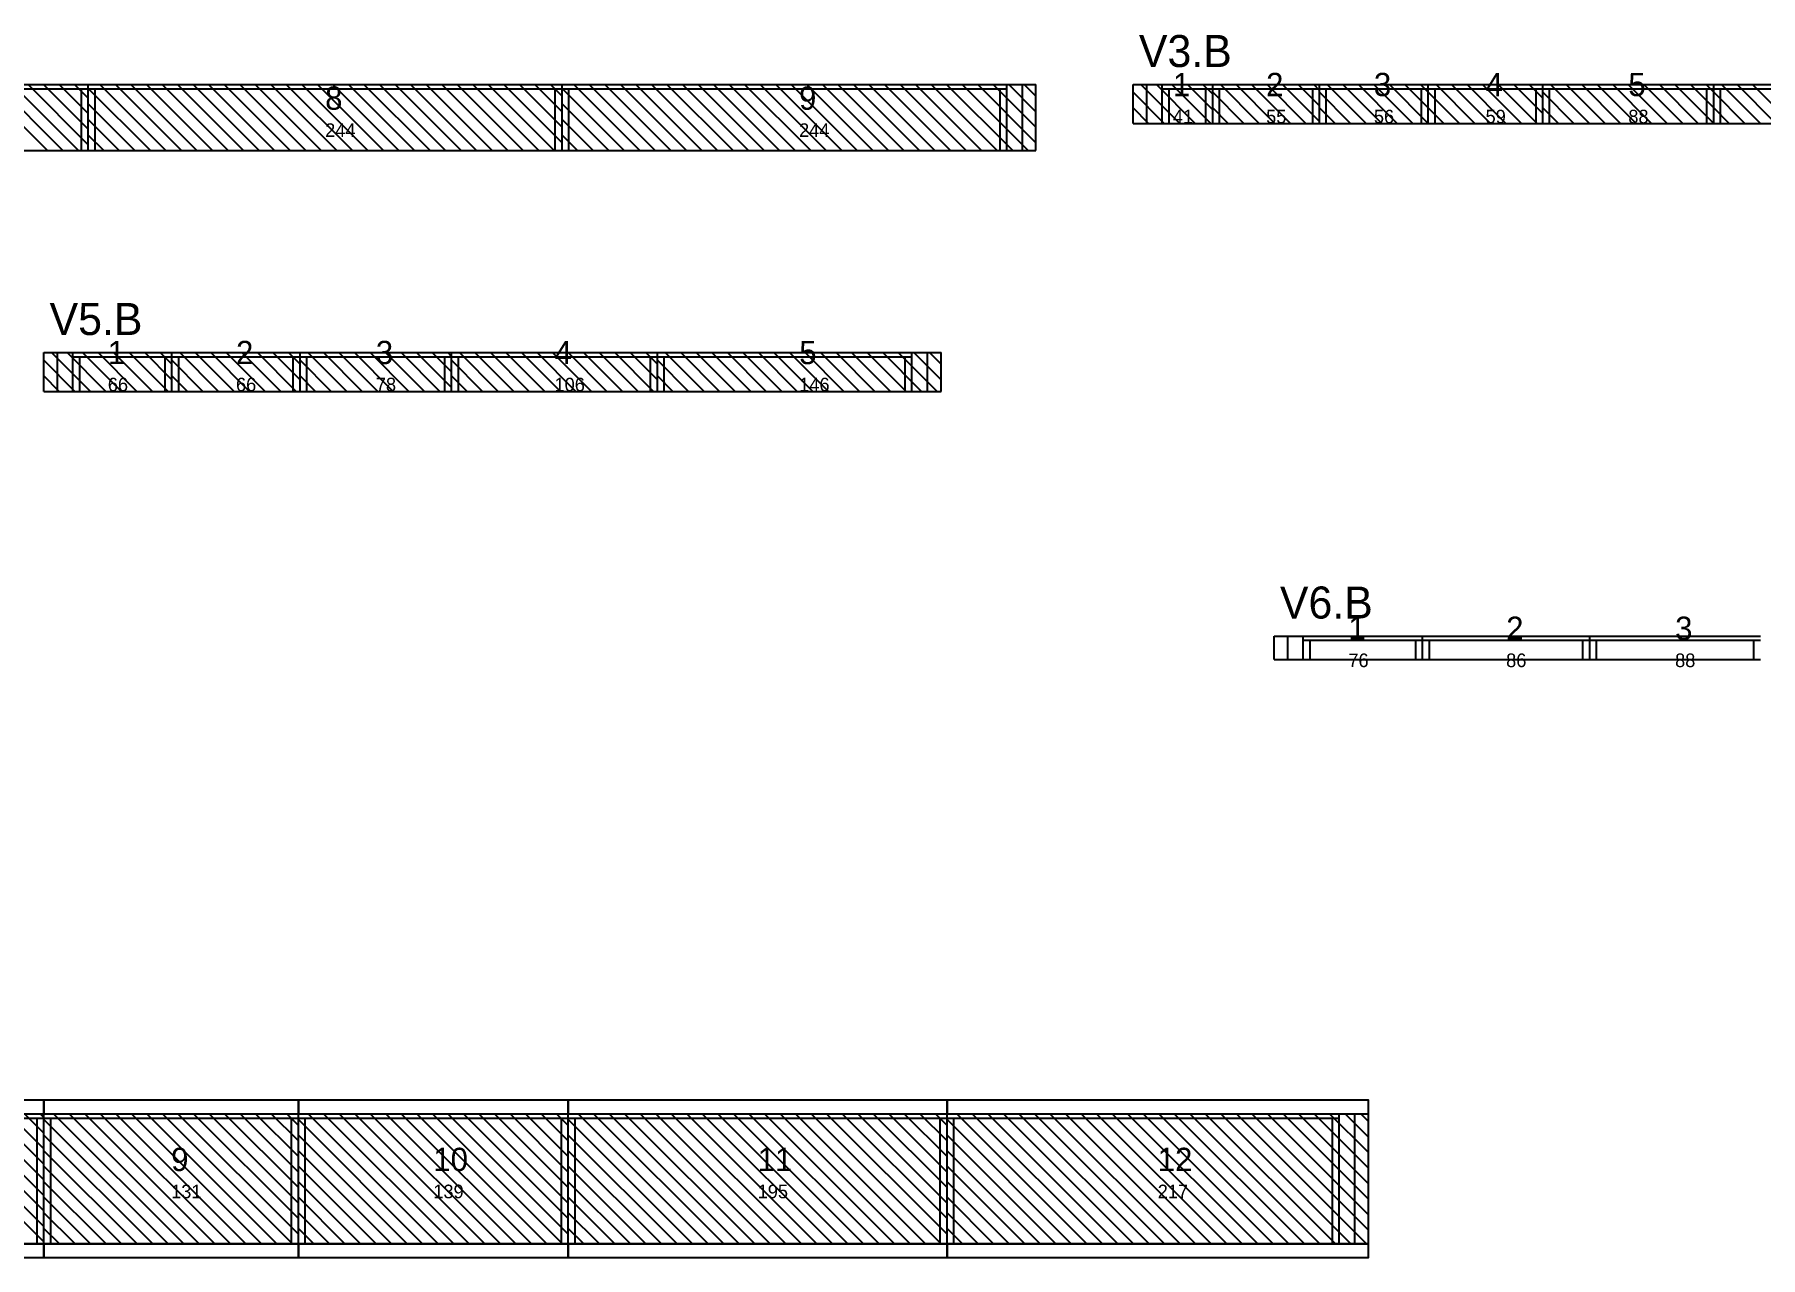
# Model space of a CAD drawing. Header units: metres. Extents: x -10 to 74425, y -2037 to 26.
# Drawn here: x 39726 to 40614, y -626 to 4 of the extents above; entities that cross this region are included whole.
import ezdxf

# ---------------------------------------------------------------- set-up
doc = ezdxf.new("R2010")
doc.units = ezdxf.units.M
doc.layers.add('VIGAS', color=7, linetype='Continuous')

msp = doc.modelspace()

# ---------------------------------------------------------------- linework, layer by layer
at = {"layer": 'VIGAS'}
for p, q in [((39620.3, -22), (39753.3, -22)), ((39620.3, -24.2), (39753.3, -24.2)), ((39732.3, -56), (39698.3, -22)), ((39740.3, -56), (39706.3, -22)), ((39748.3, -56), (39714.3, -22)), ((39753.3, -53), (39722.3, -22)), ((39753.3, -45), (39730.3, -22)), ((39753.3, -37), (39738.3, -22)), ((39753.3, -29), (39746.3, -22)), ((39749.8, -56), (39749.8, -24.2)), ((39753.3, -56), (39753.3, -22)), ((39753.3, -56), (39753.3, -22)), ((39753.3, -22), (39997.3, -22)), ((39753.3, -56), (39753.3, -22)), ((39753.3, -56), (39753.3, -22)), ((39753.3, -56), (39753.3, -22)), ((39785.3, -56), (39753.3, -24)), ((39753.3, -24.2), (39997.3, -24.2)), ((39756.8, -56), (39756.8, -24.2)), ((39793.3, -56), (39759.3, -22)), ((39801.3, -56), (39767.3, -22)), ((39809.3, -56), (39775.3, -22)), ((39817.3, -56), (39783.3, -22)), ((39825.3, -56), (39791.3, -22)), ((39833.3, -56), (39799.3, -22)), ((39841.3, -56), (39807.3, -22)), ((39849.3, -56), (39815.3, -22)), ((39857.3, -56), (39823.3, -22)), ((39865.3, -56), (39831.3, -22)), ((39873.3, -56), (39839.3, -22)), ((39881.3, -56), (39847.3, -22)), ((39889.3, -56), (39855.3, -22)), ((39897.3, -56), (39863.3, -22)), ((39905.3, -56), (39871.3, -22)), ((39913.3, -56), (39879.3, -22)), ((39921.3, -56), (39887.3, -22)), ((39929.3, -56), (39895.3, -22)), ((39937.3, -56), (39903.3, -22)), ((39945.3, -56), (39911.3, -22)), ((39953.3, -56), (39919.3, -22)), ((39961.3, -56), (39927.3, -22)), ((39969.3, -56), (39935.3, -22)), ((39977.3, -56), (39943.3, -22)), ((39985.3, -56), (39951.3, -22)), ((39993.3, -56), (39959.3, -22)), ((39997.3, -52), (39967.3, -22)), ((39997.3, -44), (39975.3, -22)), ((39997.3, -36), (39983.3, -22)), ((39997.3, -28), (39991.3, -22)), ((39993.8, -56), (39993.8, -24.2)), ((39997.3, -56), (39997.3, -22)), ((39997.3, -56), (39997.3, -22)), ((39997.3, -22), (40241.3, -22)), ((39997.3, -56), (39997.3, -22)), ((39997.3, -56), (39997.3, -22)), ((39997.3, -56), (39997.3, -22)), ((40029.3, -56), (39997.3, -24)), ((39997.3, -24.2), (40226.3, -24.2)), ((40000.8, -56), (40000.8, -24.2)), ((40037.3, -56), (40003.3, -22)), ((40045.3, -56), (40011.3, -22)), ((40053.3, -56), (40019.3, -22)), ((40061.3, -56), (40027.3, -22)), ((40069.3, -56), (40035.3, -22)), ((40077.3, -56), (40043.3, -22)), ((40085.3, -56), (40051.3, -22)), ((40093.3, -56), (40059.3, -22)), ((40101.3, -56), (40067.3, -22)), ((40109.3, -56), (40075.3, -22)), ((40117.3, -56), (40083.3, -22)), ((40125.3, -56), (40091.3, -22)), ((40133.3, -56), (40099.3, -22)), ((40141.3, -56), (40107.3, -22)), ((40149.3, -56), (40115.3, -22)), ((40157.3, -56), (40123.3, -22)), ((40165.3, -56), (40131.3, -22)), ((40173.3, -56), (40139.3, -22)), ((40181.3, -56), (40147.3, -22)), ((40189.3, -56), (40155.3, -22)), ((40197.3, -56), (40163.3, -22)), ((40205.3, -56), (40171.3, -22)), ((40213.3, -56), (40179.3, -22)), ((40221.3, -56), (40187.3, -22)), ((40229.3, -56), (40195.3, -22)), ((40237.3, -56), (40203.3, -22)), ((40241.3, -52), (40211.3, -22)), ((40241.3, -44), (40219.3, -22)), ((40222.8, -56), (40222.8, -24.2)), ((40226.3, -56), (40226.3, -22)), ((40241.3, -36), (40227.3, -22)), ((40234.3, -56), (40234.3, -22)), ((40241.3, -28), (40235.3, -22)), ((40241.3, -56), (40241.3, -22)), ((40291.3, -22), (40332.3, -22)), ((40291.3, -42), (40291.3, -22)), ((40307.3, -42), (40291.3, -26)), ((40315.3, -42), (40295.3, -22)), ((40298.3, -42), (40298.3, -22)), ((40323.3, -42), (40303.3, -22)), ((40306.3, -42), (40306.3, -22)), ((40306.3, -24.2), (40332.3, -24.2)), ((40309.8, -42), (40309.8, -24.2)), ((40331.3, -42), (40311.3, -22)), ((40332.3, -35), (40319.3, -22)), ((40332.3, -27), (40327.3, -22)), ((40328.8, -42), (40328.8, -24.2)), ((40332.3, -42), (40332.3, -22)), ((40332.3, -42), (40332.3, -22)), ((40332.3, -22), (40387.3, -22)), ((40332.3, -42), (40332.3, -22)), ((40332.3, -42), (40332.3, -22)), ((40332.3, -42), (40332.3, -22)), ((40332.3, -24.2), (40387.3, -24.2)), ((40348.3, -42), (40332.3, -26)), ((40335.8, -42), (40335.8, -24.2)), ((40356.3, -42), (40336.3, -22)), ((40364.3, -42), (40344.3, -22)), ((40372.3, -42), (40352.3, -22)), ((40380.3, -42), (40360.3, -22)), ((40387.3, -41), (40368.3, -22)), ((40387.3, -33), (40376.3, -22)), ((40383.8, -42), (40383.8, -24.2)), ((40387.3, -25), (40384.3, -22)), ((40387.3, -42), (40387.3, -22)), ((40387.3, -42), (40387.3, -22)), ((40387.3, -22), (40443.3, -22)), ((40387.3, -42), (40387.3, -22)), ((40387.3, -42), (40387.3, -22)), ((40387.3, -42), (40387.3, -22)), ((40387.3, -24.2), (40443.3, -24.2)), ((40403.3, -42), (40387.3, -26)), ((40390.8, -42), (40390.8, -24.2)), ((40411.3, -42), (40391.3, -22)), ((40419.3, -42), (40399.3, -22)), ((40427.3, -42), (40407.3, -22)), ((40435.3, -42), (40415.3, -22)), ((40443.3, -42), (40423.3, -22)), ((40443.3, -34), (40431.3, -22)), ((40443.3, -26), (40439.3, -22)), ((40439.8, -42), (40439.8, -24.2)), ((40443.3, -42), (40443.3, -22)), ((40443.3, -42), (40443.3, -22)), ((40443.3, -22), (40502.3, -22)), ((40443.3, -42), (40443.3, -22)), ((40443.3, -42), (40443.3, -22)), ((40443.3, -42), (40443.3, -22)), ((40443.3, -24.2), (40502.3, -24.2)), ((40459.3, -42), (40443.3, -26)), ((40446.8, -42), (40446.8, -24.2)), ((40467.3, -42), (40447.3, -22)), ((40475.3, -42), (40455.3, -22)), ((40483.3, -42), (40463.3, -22)), ((40491.3, -42), (40471.3, -22)), ((40499.3, -42), (40479.3, -22)), ((40502.3, -37), (40487.3, -22)), ((40502.3, -29), (40495.3, -22)), ((40498.8, -42), (40498.8, -24.2)), ((40502.3, -42), (40502.3, -22)), ((40502.3, -42), (40502.3, -22)), ((40502.3, -22), (40590.3, -22)), ((40502.3, -42), (40502.3, -22)), ((40502.3, -42), (40502.3, -22)), ((40502.3, -42), (40502.3, -22)), ((40502.3, -24.2), (40590.3, -24.2)), ((40518.3, -42), (40502.3, -26)), ((40505.8, -42), (40505.8, -24.2)), ((40526.3, -42), (40506.3, -22)), ((40534.3, -42), (40514.3, -22)), ((40542.3, -42), (40522.3, -22)), ((40550.3, -42), (40530.3, -22)), ((40558.3, -42), (40538.3, -22)), ((40566.3, -42), (40546.3, -22)), ((40574.3, -42), (40554.3, -22)), ((40582.3, -42), (40562.3, -22)), ((40590.3, -42), (40570.3, -22)), ((40590.3, -34), (40578.3, -22)), ((40590.3, -26), (40586.3, -22)), ((40586.8, -42), (40586.8, -24.2)), ((40590.3, -42), (40590.3, -22)), ((40590.3, -42), (40590.3, -22)), ((40590.3, -22), (40693.2, -22)), ((40590.3, -42), (40590.3, -22)), ((40590.3, -42), (40590.3, -22)), ((40590.3, -42), (40590.3, -22)), ((40590.3, -24.2), (40693.2, -24.2)), ((40606.3, -42), (40590.3, -26)), ((40593.8, -42), (40593.8, -24.2)), ((40614.3, -42), (40594.3, -22)), ((40622.3, -42), (40602.3, -22)), ((40630.3, -42), (40610.3, -22)), ((39777.3, -56), (39753.3, -32)), ((40021.3, -56), (39997.3, -32)), ((40299.3, -42), (40291.3, -34)), ((40340.3, -42), (40332.3, -34)), ((40395.3, -42), (40387.3, -34)), ((40451.3, -42), (40443.3, -34)), ((40510.3, -42), (40502.3, -34)), ((40598.3, -42), (40590.3, -34)), ((39769.3, -56), (39753.3, -40)), ((40013.3, -56), (39997.3, -40)), ((40291.3, -42), (40332.3, -42)), ((40291.3, -42), (40291.3, -42)), ((40306.3, -42), (40309.8, -42)), ((40328.8, -42), (40332.3, -42)), ((40332.3, -42), (40387.3, -42)), ((40332.3, -42), (40335.8, -42)), ((40332.3, -42), (40332.3, -42)), ((40383.8, -42), (40387.3, -42)), ((40387.3, -42), (40443.3, -42)), ((40387.3, -42), (40390.8, -42)), ((40387.3, -42), (40387.3, -42)), ((40439.8, -42), (40443.3, -42)), ((40443.3, -42), (40502.3, -42)), ((40443.3, -42), (40446.8, -42)), ((40443.3, -42), (40443.3, -42)), ((40498.8, -42), (40502.3, -42)), ((40502.3, -42), (40590.3, -42)), ((40502.3, -42), (40505.8, -42)), ((40502.3, -42), (40502.3, -42)), ((40586.8, -42), (40590.3, -42)), ((40590.3, -42), (40693.2, -42)), ((40590.3, -42), (40593.8, -42)), ((40590.3, -42), (40590.3, -42)), ((39761.3, -56), (39753.3, -48)), ((40005.3, -56), (39997.3, -48)), ((39620.3, -56), (39753.3, -56)), ((39749.8, -56), (39753.3, -56)), ((39753.3, -56), (39997.3, -56)), ((39753.3, -56), (39756.8, -56)), ((39753.3, -56), (39753.3, -56)), ((39993.8, -56), (39997.3, -56)), ((39997.3, -56), (40241.3, -56)), ((39997.3, -56), (40000.8, -56)), ((39997.3, -56), (39997.3, -56)), ((40222.8, -56), (40226.3, -56)), ((39730.4, -160), (39796.4, -160)), ((39730.4, -180), (39730.4, -160)), ((39746.4, -180), (39730.4, -164)), ((39754.4, -180), (39734.4, -160)), ((39737.4, -180), (39737.4, -160)), ((39762.4, -180), (39742.4, -160)), ((39745.4, -180), (39745.4, -160)), ((39745.4, -162.2), (39796.4, -162.2)), ((39748.9, -180), (39748.9, -162.2)), ((39770.4, -180), (39750.4, -160)), ((39778.4, -180), (39758.4, -160)), ((39786.4, -180), (39766.4, -160)), ((39794.4, -180), (39774.4, -160)), ((39796.4, -174), (39782.4, -160)), ((39796.4, -166), (39790.4, -160)), ((39792.9, -180), (39792.9, -162.2)), ((39796.4, -180), (39796.4, -160)), ((39796.4, -180), (39796.4, -160)), ((39796.4, -160), (39862.4, -160)), ((39796.4, -180), (39796.4, -160)), ((39796.4, -180), (39796.4, -160)), ((39796.4, -180), (39796.4, -160)), ((39796.4, -162.2), (39862.4, -162.2)), ((39812.4, -180), (39796.4, -164)), ((39799.9, -180), (39799.9, -162.2)), ((39820.4, -180), (39800.4, -160)), ((39828.4, -180), (39808.4, -160)), ((39836.4, -180), (39816.4, -160)), ((39844.4, -180), (39824.4, -160)), ((39852.4, -180), (39832.4, -160)), ((39860.4, -180), (39840.4, -160)), ((39862.4, -174), (39848.4, -160)), ((39862.4, -166), (39856.4, -160)), ((39858.9, -180), (39858.9, -162.2)), ((39862.4, -180), (39862.4, -160)), ((39862.4, -180), (39862.4, -160)), ((39862.4, -160), (39940.4, -160)), ((39862.4, -180), (39862.4, -160)), ((39862.4, -180), (39862.4, -160)), ((39862.4, -180), (39862.4, -160)), ((39862.4, -162.2), (39940.4, -162.2)), ((39878.4, -180), (39862.4, -164)), ((39865.9, -180), (39865.9, -162.2)), ((39886.4, -180), (39866.4, -160)), ((39894.4, -180), (39874.4, -160)), ((39902.4, -180), (39882.4, -160)), ((39910.4, -180), (39890.4, -160)), ((39918.4, -180), (39898.4, -160)), ((39926.4, -180), (39906.4, -160)), ((39934.4, -180), (39914.4, -160)), ((39940.4, -178), (39922.4, -160)), ((39940.4, -170), (39930.4, -160)), ((39936.9, -180), (39936.9, -162.2)), ((39940.4, -162), (39938.4, -160)), ((39940.4, -180), (39940.4, -160)), ((39940.4, -180), (39940.4, -160)), ((39940.4, -160), (40046.4, -160)), ((39940.4, -180), (39940.4, -160)), ((39940.4, -180), (39940.4, -160)), ((39940.4, -180), (39940.4, -160)), ((39940.4, -162.2), (40046.4, -162.2)), ((39956.4, -180), (39940.4, -164)), ((39943.9, -180), (39943.9, -162.2)), ((39964.4, -180), (39944.4, -160)), ((39972.4, -180), (39952.4, -160)), ((39980.4, -180), (39960.4, -160)), ((39988.4, -180), (39968.4, -160)), ((39996.4, -180), (39976.4, -160)), ((40004.4, -180), (39984.4, -160)), ((40012.4, -180), (39992.4, -160)), ((40020.4, -180), (40000.4, -160)), ((40028.4, -180), (40008.4, -160)), ((40036.4, -180), (40016.4, -160)), ((40044.4, -180), (40024.4, -160)), ((40046.4, -174), (40032.4, -160)), ((40046.4, -166), (40040.4, -160)), ((40042.9, -180), (40042.9, -162.2)), ((40046.4, -180), (40046.4, -160)), ((40046.4, -180), (40046.4, -160)), ((40046.4, -160), (40192.4, -160)), ((40046.4, -180), (40046.4, -160)), ((40046.4, -180), (40046.4, -160)), ((40046.4, -180), (40046.4, -160)), ((40046.4, -162.2), (40177.4, -162.2)), ((40062.4, -180), (40046.4, -164)), ((40049.9, -180), (40049.9, -162.2)), ((40070.4, -180), (40050.4, -160)), ((40078.4, -180), (40058.4, -160)), ((40086.4, -180), (40066.4, -160)), ((40094.4, -180), (40074.4, -160)), ((40102.4, -180), (40082.4, -160)), ((40110.4, -180), (40090.4, -160)), ((40118.4, -180), (40098.4, -160)), ((40126.4, -180), (40106.4, -160)), ((40134.4, -180), (40114.4, -160)), ((40142.4, -180), (40122.4, -160)), ((40150.4, -180), (40130.4, -160)), ((40158.4, -180), (40138.4, -160)), ((40166.4, -180), (40146.4, -160)), ((40174.4, -180), (40154.4, -160)), ((40182.4, -180), (40162.4, -160)), ((40190.4, -180), (40170.4, -160)), ((40173.9, -180), (40173.9, -162.2)), ((40177.4, -180), (40177.4, -160)), ((40192.4, -174), (40178.4, -160)), ((40185.4, -180), (40185.4, -160)), ((40192.4, -166), (40186.4, -160)), ((40192.4, -180), (40192.4, -160)), ((39738.4, -180), (39730.4, -172)), ((39804.4, -180), (39796.4, -172)), ((39870.4, -180), (39862.4, -172)), ((39948.4, -180), (39940.4, -172)), ((40054.4, -180), (40046.4, -172)), ((39730.4, -180), (39796.4, -180)), ((39730.4, -180), (39730.4, -180)), ((39745.4, -180), (39748.9, -180)), ((39792.9, -180), (39796.4, -180)), ((39796.4, -180), (39862.4, -180)), ((39796.4, -180), (39799.9, -180)), ((39796.4, -180), (39796.4, -180)), ((39858.9, -180), (39862.4, -180)), ((39862.4, -180), (39940.4, -180)), ((39862.4, -180), (39865.9, -180)), ((39862.4, -180), (39862.4, -180)), ((39936.9, -180), (39940.4, -180)), ((39940.4, -180), (40046.4, -180)), ((39940.4, -180), (39943.9, -180)), ((39940.4, -180), (39940.4, -180)), ((40042.9, -180), (40046.4, -180)), ((40046.4, -180), (40192.4, -180)), ((40046.4, -180), (40049.9, -180)), ((40046.4, -180), (40046.4, -180)), ((40173.9, -180), (40177.4, -180)), ((40363.9, -306), (40440.4, -306)), ((40363.9, -318), (40363.9, -306)), ((40370.9, -318), (40370.9, -306)), ((40378.9, -318), (40378.9, -306)), ((40378.9, -308.2), (40440.4, -308.2)), ((40382.4, -318), (40382.4, -308.2)), ((40436.9, -318), (40436.9, -308.2)), ((40440.4, -318), (40440.4, -306)), ((40440.4, -318), (40440.4, -306)), ((40440.4, -306), (40526.4, -306)), ((40440.4, -318), (40440.4, -306)), ((40440.4, -318), (40440.4, -306)), ((40440.4, -318), (40440.4, -306)), ((40440.4, -308.2), (40526.4, -308.2)), ((40443.9, -318), (40443.9, -308.2)), ((40522.9, -318), (40522.9, -308.2)), ((40526.4, -318), (40526.4, -306)), ((40526.4, -318), (40526.4, -306)), ((40526.4, -306), (40614.4, -306)), ((40526.4, -318), (40526.4, -306)), ((40526.4, -318), (40526.4, -306)), ((40526.4, -318), (40526.4, -306)), ((40526.4, -308.2), (40614.4, -308.2)), ((40529.9, -318), (40529.9, -308.2)), ((40610.9, -318), (40610.9, -308.2)), ((40363.9, -318), (40440.4, -318)), ((40378.9, -318), (40382.4, -318)), ((40436.9, -318), (40440.4, -318)), ((40440.4, -318), (40526.4, -318)), ((40440.4, -318), (40443.9, -318)), ((40522.9, -318), (40526.4, -318)), ((40526.4, -318), (40614.4, -318)), ((40526.4, -318), (40529.9, -318)), ((40610.9, -318), (40614.4, -318)), ((39635.5, -552), (39730.5, -552)), ((39635.5, -554.2), (39730.5, -554.2)), ((39730.5, -618), (39664.5, -552)), ((39730.5, -610), (39672.5, -552)), ((39730.5, -602), (39680.5, -552)), ((39730.5, -594), (39688.5, -552)), ((39730.5, -586), (39696.5, -552)), ((39730.5, -578), (39704.5, -552)), ((39730.5, -570), (39712.5, -552)), ((39730.5, -562), (39720.5, -552)), ((39727, -619), (39727, -554.2)), ((39730.5, -554), (39728.5, -552)), ((39730.5, -619), (39730.5, -552)), ((39730.5, -619), (39730.5, -552)), ((39730.5, -552), (39861.5, -552)), ((39730.5, -619), (39730.5, -552)), ((39730.5, -619), (39730.5, -552)), ((39730.5, -619), (39730.5, -552)), ((39730.5, -554.2), (39861.5, -554.2)), ((39794.5, -619), (39730.5, -555)), ((39734, -619), (39734, -554.2)), ((39802.5, -619), (39735.5, -552)), ((39810.5, -619), (39743.5, -552)), ((39818.5, -619), (39751.5, -552)), ((39826.5, -619), (39759.5, -552)), ((39834.5, -619), (39767.5, -552)), ((39842.5, -619), (39775.5, -552)), ((39850.5, -619), (39783.5, -552)), ((39858.5, -619), (39791.5, -552)), ((39861.5, -614), (39799.5, -552)), ((39861.5, -606), (39807.5, -552)), ((39861.5, -598), (39815.5, -552)), ((39861.5, -590), (39823.5, -552)), ((39861.5, -582), (39831.5, -552)), ((39861.5, -574), (39839.5, -552)), ((39861.5, -566), (39847.5, -552)), ((39861.5, -558), (39855.5, -552)), ((39858, -619), (39858, -554.2)), ((39861.5, -619), (39861.5, -552)), ((39861.5, -619), (39861.5, -552)), ((39861.5, -552), (40000.5, -552)), ((39861.5, -619), (39861.5, -552)), ((39861.5, -619), (39861.5, -552)), ((39861.5, -619), (39861.5, -552)), ((39861.5, -554.2), (40000.5, -554.2)), ((39925.5, -619), (39861.5, -555)), ((39865, -619), (39865, -554.2)), ((39933.5, -619), (39866.5, -552)), ((39941.5, -619), (39874.5, -552)), ((39949.5, -619), (39882.5, -552)), ((39957.5, -619), (39890.5, -552)), ((39965.5, -619), (39898.5, -552)), ((39973.5, -619), (39906.5, -552)), ((39981.5, -619), (39914.5, -552)), ((39989.5, -619), (39922.5, -552)), ((39997.5, -619), (39930.5, -552)), ((40000.5, -614), (39938.5, -552)), ((40000.5, -606), (39946.5, -552)), ((40000.5, -598), (39954.5, -552)), ((40000.5, -590), (39962.5, -552)), ((40000.5, -582), (39970.5, -552)), ((40000.5, -574), (39978.5, -552)), ((40000.5, -566), (39986.5, -552)), ((40000.5, -558), (39994.5, -552)), ((39997, -619), (39997, -554.2)), ((40000.5, -619), (40000.5, -552)), ((40000.5, -619), (40000.5, -552)), ((40000.5, -552), (40195.5, -552)), ((40000.5, -619), (40000.5, -552)), ((40000.5, -619), (40000.5, -552)), ((40000.5, -619), (40000.5, -552)), ((40000.5, -554.2), (40195.5, -554.2)), ((40064.5, -619), (40000.5, -555)), ((40004, -619), (40004, -554.2)), ((40072.5, -619), (40005.5, -552)), ((40080.5, -619), (40013.5, -552)), ((40088.5, -619), (40021.5, -552)), ((40096.5, -619), (40029.5, -552)), ((40104.5, -619), (40037.5, -552)), ((40112.5, -619), (40045.5, -552)), ((40120.5, -619), (40053.5, -552)), ((40128.5, -619), (40061.5, -552)), ((40136.5, -619), (40069.5, -552)), ((40144.5, -619), (40077.5, -552)), ((40152.5, -619), (40085.5, -552)), ((40160.5, -619), (40093.5, -552)), ((40168.5, -619), (40101.5, -552)), ((40176.5, -619), (40109.5, -552)), ((40184.5, -619), (40117.5, -552)), ((40192.5, -619), (40125.5, -552)), ((40195.5, -614), (40133.5, -552)), ((40195.5, -606), (40141.5, -552)), ((40195.5, -598), (40149.5, -552)), ((40195.5, -590), (40157.5, -552)), ((40195.5, -582), (40165.5, -552)), ((40195.5, -574), (40173.5, -552)), ((40195.5, -566), (40181.5, -552)), ((40195.5, -558), (40189.5, -552)), ((40192, -619), (40192, -554.2)), ((40195.5, -619), (40195.5, -552)), ((40195.5, -619), (40195.5, -552)), ((40195.5, -552), (40412.5, -552)), ((40195.5, -619), (40195.5, -552)), ((40195.5, -619), (40195.5, -552)), ((40195.5, -619), (40195.5, -552)), ((40195.5, -554.2), (40397.5, -554.2)), ((40259.5, -619), (40195.5, -555)), ((40199, -619), (40199, -554.2)), ((40267.5, -619), (40200.5, -552)), ((40275.5, -619), (40208.5, -552)), ((40283.5, -619), (40216.5, -552)), ((40291.5, -619), (40224.5, -552)), ((40299.5, -619), (40232.5, -552)), ((40307.5, -619), (40240.5, -552)), ((40315.5, -619), (40248.5, -552)), ((40323.5, -619), (40256.5, -552)), ((40331.5, -619), (40264.5, -552)), ((40339.5, -619), (40272.5, -552)), ((40347.5, -619), (40280.5, -552)), ((40355.5, -619), (40288.5, -552)), ((40363.5, -619), (40296.5, -552)), ((40371.5, -619), (40304.5, -552)), ((40379.5, -619), (40312.5, -552)), ((40387.5, -619), (40320.5, -552)), ((40395.5, -619), (40328.5, -552)), ((40403.5, -619), (40336.5, -552)), ((40411.5, -619), (40344.5, -552)), ((40412.5, -612), (40352.5, -552)), ((40412.5, -604), (40360.5, -552)), ((40412.5, -596), (40368.5, -552)), ((40412.5, -588), (40376.5, -552)), ((40412.5, -580), (40384.5, -552)), ((40412.5, -572), (40392.5, -552)), ((40394, -619), (40394, -554.2)), ((40397.5, -619), (40397.5, -552)), ((40412.5, -564), (40400.5, -552)), ((40405.5, -619), (40405.5, -552)), ((40412.5, -556), (40408.5, -552)), ((40412.5, -619), (40412.5, -552)), ((39786.5, -619), (39730.5, -563)), ((39917.5, -619), (39861.5, -563)), ((40056.5, -619), (40000.5, -563)), ((40251.5, -619), (40195.5, -563)), ((39778.5, -619), (39730.5, -571)), ((39909.5, -619), (39861.5, -571)), ((40048.5, -619), (40000.5, -571)), ((40243.5, -619), (40195.5, -571)), ((39770.5, -619), (39730.5, -579)), ((39901.5, -619), (39861.5, -579)), ((40040.5, -619), (40000.5, -579)), ((40235.5, -619), (40195.5, -579)), ((39762.5, -619), (39730.5, -587)), ((39754.5, -619), (39730.5, -595)), ((39893.5, -619), (39861.5, -587)), ((39885.5, -619), (39861.5, -595)), ((40032.5, -619), (40000.5, -587)), ((40024.5, -619), (40000.5, -595)), ((40227.5, -619), (40195.5, -587)), ((40219.5, -619), (40195.5, -595)), ((39746.5, -619), (39730.5, -603)), ((39877.5, -619), (39861.5, -603)), ((40016.5, -619), (40000.5, -603)), ((40211.5, -619), (40195.5, -603)), ((39738.5, -619), (39730.5, -611)), ((39869.5, -619), (39861.5, -611)), ((40008.5, -619), (40000.5, -611)), ((40203.5, -619), (40195.5, -611)), ((39635.5, -619), (39730.5, -619)), ((39727, -619), (39730.5, -619)), ((39730.5, -619), (39861.5, -619)), ((39730.5, -619), (39734, -619)), ((39730.5, -619), (39730.5, -619)), ((39858, -619), (39861.5, -619)), ((39861.5, -619), (40000.5, -619)), ((39861.5, -619), (39865, -619)), ((39861.5, -619), (39861.5, -619)), ((39997, -619), (40000.5, -619)), ((40000.5, -619), (40195.5, -619)), ((40000.5, -619), (40004, -619)), ((40000.5, -619), (40000.5, -619)), ((40192, -619), (40195.5, -619)), ((40195.5, -619), (40412.5, -619)), ((40195.5, -619), (40199, -619)), ((40195.5, -619), (40195.5, -619)), ((40394, -619), (40397.5, -619))]:
    msp.add_line(p, q, dxfattribs=at)
for points in [[(39635.5, -552), (39730.5, -552), (39730.5, -545), (39635.5, -545)], [(39730.5, -552), (39861.5, -552), (39861.5, -545), (39730.5, -545)], [(39861.5, -552), (40000.5, -552), (40000.5, -545), (39861.5, -545)], [(40000.5, -552), (40195.5, -552), (40195.5, -545), (40000.5, -545)], [(40195.5, -552), (40412.5, -552), (40412.5, -545), (40195.5, -545)], [(39635.5, -626), (39730.5, -626), (39730.5, -619), (39635.5, -619)], [(39730.5, -626), (39861.5, -626), (39861.5, -619), (39730.5, -619)], [(39861.5, -626), (40000.5, -626), (40000.5, -619), (39861.5, -619)], [(40000.5, -626), (40195.5, -626), (40195.5, -619), (40000.5, -619)], [(40195.5, -626), (40412.5, -626), (40412.5, -619), (40195.5, -619)]]:
    msp.add_lwpolyline(points, close=True, dxfattribs=at)

# ---------------------------------------------------------------- texts
for s, height, p in [('V3.B', 16.5, (40294.3, -13)), ('1', 12, (40311.8, -28)), ('2', 12, (40359.8, -28)), ('3', 12, (40415.3, -28)), ('4', 12, (40472.8, -28)), ('5', 12, (40546.3, -28)), ('8', 12, (39875.3, -35)), ('9', 12, (40119.3, -35)), ('41', 7, (40311.8, -42)), ('55', 7, (40359.8, -42)), ('56', 7, (40415.3, -42)), ('59', 7, (40472.8, -42)), ('88', 7, (40546.3, -42)), ('244', 7, (39875.3, -49)), ('244', 7, (40119.3, -49)), ('V5.B', 16.5, (39733.4, -151)), ('1', 12, (39763.4, -166)), ('2', 12, (39829.4, -166)), ('3', 12, (39901.4, -166)), ('4', 12, (39993.4, -166)), ('5', 12, (40119.4, -166)), ('66', 7, (39763.4, -180)), ('66', 7, (39829.4, -180)), ('78', 7, (39901.4, -180)), ('106', 7, (39993.4, -180)), ('146', 7, (40119.4, -180)), ('V6.B', 16.5, (40366.9, -297)), ('1', 12, (40402.15, -308)), ('2', 12, (40483.4, -308)), ('3', 12, (40570.4, -308)), ('76', 7, (40402.15, -322)), ('86', 7, (40483.4, -322)), ('88', 7, (40570.4, -322)), ('9', 12, (39796, -581.5)), ('10', 12, (39931, -581.5)), ('11', 12, (40098, -581.5)), ('12', 12, (40304, -581.5)), ('131', 7, (39796, -595.5)), ('139', 7, (39931, -595.5)), ('195', 7, (40098, -595.5)), ('217', 7, (40304, -595.5))]:
    msp.add_text(s, height=height, dxfattribs=at).set_placement(p)

doc.saveas('drawing.dxf')
